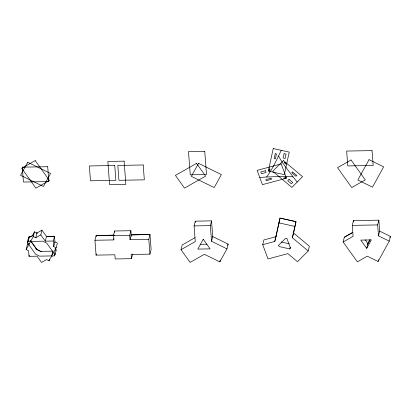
<?xml version="1.0" encoding="UTF-8"?>
<svg xmlns="http://www.w3.org/2000/svg" width="411" height="411" viewBox="0 0 411 411"><rect width="100%" height="100%" fill="white"/><g stroke="black" fill="none" stroke-linecap="round" stroke-linejoin="round"><path stroke-width="0.62" d="M293.058 232.554L309.375 246.251L308.188 250.993L297.487 261.704L287.859 253.633L268.003 258.956L262.716 244.673L274.795 241.437L280.004 218.107L296.002 221.652L293.29 234.183M276.074 236.258L280.009 218.092L295.997 221.673L292.365 237.722L308.188 250.993M289.93 248.958L290.243 247.52L286.801 238.221L285.26 238.632L278.288 245.614L279.516 246.641L289.93 248.958L290.372 247.181M55.012 253.505L54.422 255.873L53.045 255.899L51.098 257.003L49.017 260.79L46.561 259.582L41.511 262.454L37.026 256.192L29.022 256.336L28.6 250.782L26.145 249.575L28.225 245.793L28.066 243.656L27.296 242.577L28.477 237.835L29.14 237.46L29.083 236.731L30.995 236.679M27.296 242.577L27.958 242.202L29.083 236.731L30.46 236.71M26.145 249.575L27.326 244.838L28.225 243.194M28.4 240.425L28.991 238.051M28.821 244.709L30.63 241.421L42.78 241.206L46.7 243.127L53.502 252.637L51.694 255.925L39.543 256.145L35.618 254.219L28.821 244.709L29.114 243.528M27.902 241.473L29.279 241.447L31.226 240.343L33.306 236.561L34.488 231.819L37.35 233.201M29.022 256.336L29.315 255.149M33.306 236.561L35.762 237.764L36.944 233.022M35.762 237.764L40.812 234.892L41.994 230.15L46.736 236.762M46.232 236.407L54.488 236.258L53.302 241.016L45.292 241.159L46.474 236.417L54.483 236.274L54.956 242.449M49.017 260.79L49.315 259.603M56.179 247.771L53.718 246.569L54.899 241.827L57.36 243.029L56.179 247.771L54.098 251.558L54.257 253.695L55.028 254.774L54.365 255.149L54.422 255.873M51.694 255.925L52.875 251.183M55.028 254.774L56.209 250.032L55.12 248.485M132.625 253.926L131.443 258.668L115.188 258.961L114.875 254.784L96.076 255.123L94.956 240.26L96.138 235.518L113.924 235.179M96.076 255.123L96.374 253.936M94.956 240.26L113.755 239.921L113.441 235.739L114.623 231.003L130.883 230.689L131.309 236.335M113.755 239.921L114.053 238.734M130.945 234.876L149.994 234.527L148.808 239.284L130.01 239.628L129.696 235.446L130.878 230.705M130.01 239.628L131.191 234.887L149.989 234.547L151.109 249.41L149.928 254.147L131.13 254.486L131.443 258.668M212.148 236.263L228.156 244.129L226.975 248.871L219.813 261.884L204.37 254.317L190.108 262.424L181.01 249.698L182.191 244.961L194.984 237.676M181.01 249.698L195.271 241.591L194.095 225.911L195.276 221.169L211.537 220.861L212.764 237.178M226.975 248.871L211.531 241.298L210.35 225.618L211.531 220.877M211.531 241.298L212.713 236.556M219.813 261.884L220.26 260.106M262.716 244.673L263.898 239.937L276.254 236.608M274.795 241.437L275.976 236.7M292.365 237.722L293.546 232.98M389.263 241.144L378.485 235.863L379.666 231.121L390.445 236.407L389.263 241.144L378.079 261.483L367.295 256.202L357.344 261.858L343.128 241.981L344.31 237.239L352.967 232.302M343.128 241.981L353.085 236.32L352.258 225.377L353.439 220.635L378.844 220.162L379.687 231.306M366.71 248.367L371.359 239.911L360.801 240.101L366.71 248.367L367.891 243.625L369.926 239.926M378.485 235.863L377.658 224.915L378.839 220.178M378.079 261.483L378.521 259.706M259.767 177.506L266.621 176.987C272.652 168.88 276.798 159.519 281.227 150.323M31.806 236.685L34.488 231.804M52.289 252.236L52.885 251.152M227.56 245.213L228.162 244.113M367.306 244.673L370.07 239.659M389.839 237.507L390.45 236.387M29.145 237.424L30.471 236.674M30.101 236.895L33.348 235.051M36.589 233.207L41.999 230.134M55.547 250.407L56.209 250.032M344.31 237.239L352.607 232.523M266.621 176.987C275.509 176.817 284.248 175.795 293.033 176.858L297.245 182.042M194.095 225.911L210.35 225.618M352.258 225.377L377.658 224.915M114.309 235.19L96.138 235.518L96.236 236.757M113.441 235.739L129.696 235.446M200.152 244.319L207.031 244.196M40.365 251.393L53.065 251.162M278.822 222.849L294.815 226.41M281.273 242.012L289.282 243.774M35.731 248.917L41.624 251.825M40.725 251.404L36.8 249.482L30.717 240.974M293.033 176.858C288.065 169.907 282.424 163.604 278.581 156.031M365.122 239.731L368.04 243.81M40.812 234.892L45.292 241.159M30.666 240.877L36.862 249.544M353.445 220.62L353.537 221.858L353.439 220.635M195.276 221.154L195.369 222.428M148.808 239.284L149.928 254.147M114.628 230.982L114.72 232.241M55.418 248.64L55.521 249.888M53.302 241.016L53.718 246.569M273.228 148.546L268.342 171.094L284.335 174.654L289.221 152.106L273.228 148.546M269.328 168.947L268.917 170.837L269.621 170.997L270.027 169.101L269.328 168.947M275.252 153.719L274.194 158.589L275.396 158.857L276.449 153.986L275.252 153.719M284.058 153.699L283.117 158.024L285.116 158.471L286.056 154.14L284.058 153.699M27.707 162.253L20.55 175.271L43.422 186.481L50.579 173.468L27.707 162.253M198.508 163.352L191.346 176.365L214.218 187.58L221.38 174.562L198.508 163.352M203.234 239.233L197.809 249.097L210.129 248.876L203.234 239.233M369.032 159.663L357.842 180.003L372.484 187.18L383.668 166.84L369.032 159.663M283.4 160.588L272.693 171.305L291.892 187.401L302.594 176.684L283.4 160.588M284.849 162.299L284.381 162.771L285.994 164.123L286.462 163.655L284.849 162.299M292.601 171.998L291.8 172.8L295.946 176.278L296.747 175.476L292.601 171.998M289.056 179.36L287.721 180.701L291.404 183.794L292.74 182.453L289.056 179.36M35.218 160.583L21.701 168.269L35.911 188.151L49.433 180.465L35.218 160.583M196.54 163.388L175.415 175.394L184.513 188.115L205.634 176.108L196.54 163.388M351.051 159.987L337.534 167.673L351.744 187.555L365.266 179.869L351.051 159.987M281.206 163.917L257.122 170.37L262.408 184.647L286.493 178.194L281.206 163.917M265.398 170.704L260.774 171.942L261.437 173.725L266.061 172.486L265.398 170.704M271.039 178.215L265.84 179.607L266.236 180.681L271.435 179.283L271.039 178.215M285.866 177.475L283.842 178.02L284.073 178.641L286.097 178.102L285.866 177.475M204.755 151.31L188.495 151.608L190.247 174.824L206.502 174.531L204.755 151.31M372.063 150.611L346.663 151.068L347.783 165.931L373.183 165.474L372.063 150.611M124.101 161.143L107.846 161.436L109.593 184.657L125.848 184.359L124.101 161.143M47.707 166.707L22.307 167.169L23.427 182.027L48.827 181.57L47.707 166.707M114.761 165.494L89.362 165.957L90.482 180.814L115.881 180.357L114.761 165.494M143.213 164.981L117.813 165.438L118.933 180.301L144.333 179.843L143.213 164.981"/></g></svg>
